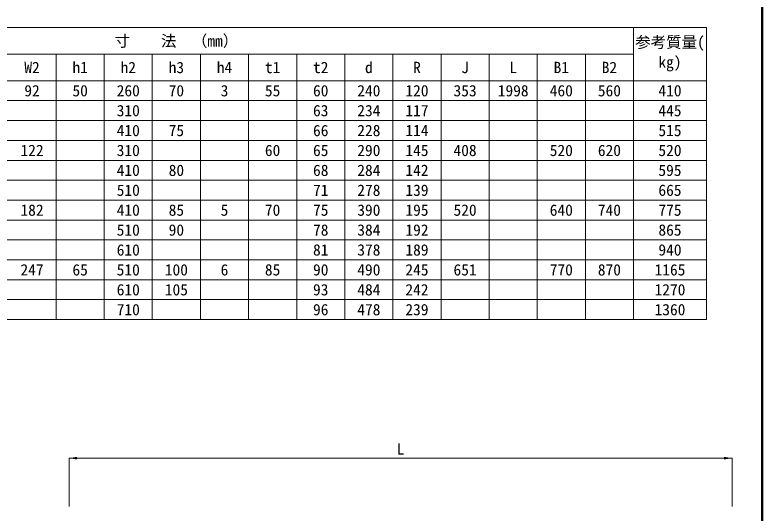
# Model space of a CAD drawing. Units: millimetres at full size; details may follow other scales. Extents: x -256 to 8822, y 144 to 6610.
# Drawn here: x 1492 to 3744, y 1809 to 3311 of the extents above; entities that cross this region are included whole.
import ezdxf
from ezdxf.enums import TextEntityAlignment as Align

# ---------------------------------------------------------------- set-up
doc = ezdxf.new("R2010")
doc.units = ezdxf.units.MM
doc.header["$LTSCALE"] = 10
for name, color, linetype, lineweight in [('Defpoints_3', 8, 'Continuous', 0), ('図枠', 7, 'Continuous', 5), ('寸法線', 7, 'Continuous', 13), ('寸法表', 30, 'Continuous', 13), ('補助線', 8, 'Continuous', 9)]:
    doc.layers.add(name, color=color, linetype=linetype, lineweight=lineweight)
doc.styles.add('ＭＳ ゴシック', font='')
doc.styles.get('ＭＳ ゴシック').set_extended_font_data('MS Gothic')

# ---------------------------------------------------------------- blocks, each defined once
blk = doc.blocks.new('filled_arrow')
at = {"color": 0, "linetype": 'Continuous', "lineweight": -2}
blk.add_solid([(7.5, 1.25), (0, 0), (7.5, -1.25)], dxfattribs=at)

msp = doc.modelspace()

# ---------------------------------------------------------------- linework, layer by layer
at = {"layer": 'Defpoints_3'}
for p, q in [((1181.14, 3052.44), (1761.14, 3052.44)), ((1906.14, 3052.44), (2341.14, 3052.44)), ((2776.14, 3052.44), (3356.14, 3052.44)), ((1181.14, 2992.44), (1761.14, 2992.44)), ((2051.14, 2992.44), (2341.14, 2992.44)), ((2776.14, 2992.44), (3356.14, 2992.44)), ((1616.14, 2932.44), (1761.14, 2932.44)), ((1906.14, 2932.44), (2196.14, 2932.44)), ((2921.14, 2932.44), (3066.14, 2932.44)), ((1181.14, 2872.44), (1761.14, 2872.44)), ((2051.14, 2872.44), (2341.14, 2872.44)), ((2776.14, 2872.44), (3356.14, 2872.44)), ((1181.14, 2812.44), (1761.14, 2812.44)), ((1906.14, 2812.44), (2341.14, 2812.44)), ((2776.14, 2812.44), (3356.14, 2812.44)), ((1616.14, 2752.44), (1761.14, 2752.44)), ((2921.14, 2752.44), (3356.14, 2752.44)), ((1181.14, 2692.44), (1761.14, 2692.44)), ((2051.14, 2692.44), (2341.14, 2692.44)), ((2776.14, 2692.44), (3356.14, 2692.44)), ((1181.14, 2632.44), (1761.14, 2632.44)), ((1906.14, 2632.44), (2341.14, 2632.44)), ((2776.14, 2632.44), (3356.14, 2632.44)), ((2921.14, 2572.44), (3066.14, 2572.44)), ((1181.14, 2512.44), (1761.14, 2512.44)), ((2051.14, 2512.44), (2341.14, 2512.44)), ((2776.14, 2512.44), (3356.14, 2512.44)), ((1181.14, 2452.44), (1761.14, 2452.44)), ((1906.14, 2452.44), (2341.14, 2452.44)), ((2776.14, 2452.44), (3356.14, 2452.44))]:
    msp.add_line(p, q, dxfattribs=at)
at = {"layer": '図枠', "lineweight": 40}
msp.add_line((3743.64, 5884.4), (3743.64, 344.4), dxfattribs=at)
at = {"layer": '寸法線'}
for p, q in [((1655.18, 1974.62), (3653.18, 1974.62)), ((1655.18, 1829.13), (1655.18, 1974.62)), ((3653.18, 1829.13), (3653.18, 1974.62))]:
    msp.add_line(p, q, dxfattribs=at)
at = {"layer": '寸法表'}
for p, q in [((311.14, 3272.44), (3576.14, 3272.44)), ((3356.14, 3272.44), (3356.14, 2392.44)), ((3576.14, 3272.44), (3576.14, 2392.44)), ((601.14, 3192.44), (3356.14, 3192.44)), ((1616.14, 3192.44), (1616.14, 2392.44)), ((1761.14, 3192.44), (1761.14, 2392.44)), ((1906.14, 3192.44), (1906.14, 2392.44)), ((2051.14, 3192.44), (2051.14, 2392.44)), ((2196.14, 3192.44), (2196.14, 2392.44)), ((2341.14, 3192.44), (2341.14, 2392.44)), ((2486.14, 3192.44), (2486.14, 2392.44)), ((2631.14, 3192.44), (2631.14, 2392.44)), ((2776.14, 3192.44), (2776.14, 2392.44)), ((2921.14, 3192.44), (2921.14, 2392.44)), ((3066.14, 3192.44), (3066.14, 2392.44)), ((3211.14, 3192.44), (3211.14, 2392.44)), ((311.14, 3112.44), (3576.14, 3112.44)), ((1761.14, 3052.44), (1906.14, 3052.44)), ((2341.14, 3052.44), (2776.14, 3052.44)), ((3356.14, 3052.44), (3576.14, 3052.44)), ((1761.14, 2992.44), (2051.14, 2992.44)), ((2341.14, 2992.44), (2776.14, 2992.44)), ((3356.14, 2992.44), (3576.14, 2992.44)), ((311.14, 2932.44), (1616.14, 2932.44)), ((1761.14, 2932.44), (1906.14, 2932.44)), ((2196.14, 2932.44), (2921.14, 2932.44)), ((3066.14, 2932.44), (3576.14, 2932.44)), ((1761.14, 2872.44), (2051.14, 2872.44)), ((2341.14, 2872.44), (2776.14, 2872.44)), ((3356.14, 2872.44), (3576.14, 2872.44)), ((1761.14, 2812.44), (1906.14, 2812.44)), ((2341.14, 2812.44), (2776.14, 2812.44)), ((3356.14, 2812.44), (3576.14, 2812.44)), ((311.14, 2752.44), (1616.14, 2752.44)), ((1761.14, 2752.44), (2921.14, 2752.44)), ((3356.14, 2752.44), (3576.14, 2752.44)), ((1761.14, 2692.44), (2051.14, 2692.44)), ((2341.14, 2692.44), (2776.14, 2692.44)), ((3356.14, 2692.44), (3576.14, 2692.44)), ((1761.14, 2632.44), (1906.14, 2632.44)), ((2341.14, 2632.44), (2776.14, 2632.44)), ((3356.14, 2632.44), (3576.14, 2632.44)), ((311.14, 2572.44), (2921.14, 2572.44)), ((3066.14, 2572.44), (3576.14, 2572.44)), ((1761.14, 2512.44), (2051.14, 2512.44)), ((2341.14, 2512.44), (2776.14, 2512.44)), ((3356.14, 2512.44), (3576.14, 2512.44)), ((1761.14, 2452.44), (1906.14, 2452.44)), ((2341.14, 2452.44), (2776.14, 2452.44)), ((3356.14, 2452.44), (3576.14, 2452.44)), ((311.14, 2392.44), (3576.14, 2392.44))]:
    msp.add_line(p, q, dxfattribs=at)
at = {"layer": '補助線', "lineweight": 40}
msp.add_line((3743.64, 641.4), (3743.64, 5781.4), dxfattribs=at)

# ---------------------------------------------------------------- block references
at = {"layer": '寸法線', "xscale": 3.2, "yscale": 3.2}
msp.add_blockref('filled_arrow', (1655.18, 1974.62), dxfattribs=at)
at = {"layer": '寸法線', "xscale": 3.2, "yscale": 3.2, "rotation": 180}
msp.add_blockref('filled_arrow', (3653.18, 1974.62), dxfattribs=at)

# ---------------------------------------------------------------- texts
at = {"layer": '寸法線', "style": 'ＭＳ ゴシック'}
msp.add_text('L', height=34.18, dxfattribs=at).set_placement((2654.18, 2002.62), align=Align.MIDDLE_CENTER)
at = {"layer": '寸法表', "style": 'ＭＳ ゴシック'}
for s, p in [('寸\u3000\u3000法\u3000（mm）', (1978.64, 3232.44)), ('W2', (1543.64, 3152.44)), ('h1', (1688.64, 3152.44)), ('h2', (1833.64, 3152.44)), ('h3', (1978.64, 3152.44)), ('h4', (2123.64, 3152.44)), ('t1', (2268.64, 3152.44)), ('t2', (2413.64, 3152.44)), ('d', (2558.64, 3152.44)), ('R', (2703.64, 3152.44)), ('J', (2848.64, 3152.44)), ('L', (2993.64, 3152.44)), ('B1', (3138.64, 3152.44)), ('B2', (3283.64, 3152.44)), ('92', (1543.64, 3082.44)), ('50', (1688.64, 3082.44)), ('260', (1833.64, 3082.44)), ('70', (1978.64, 3082.44)), ('3', (2123.64, 3082.44)), ('55', (2268.64, 3082.44)), ('60', (2413.64, 3082.44)), ('240', (2558.64, 3082.44)), ('120', (2703.64, 3082.44)), ('353', (2848.64, 3082.44)), ('1998', (2993.64, 3082.44)), ('460', (3138.64, 3082.44)), ('560', (3283.64, 3082.44)), ('410', (3466.14, 3082.44)), ('310', (1833.64, 3022.44)), ('63', (2413.64, 3022.44)), ('234', (2558.64, 3022.44)), ('117', (2703.64, 3022.44)), ('445', (3466.14, 3022.44)), ('410', (1833.64, 2962.44)), ('75', (1978.64, 2962.44)), ('66', (2413.64, 2962.44)), ('228', (2558.64, 2962.44)), ('114', (2703.64, 2962.44)), ('515', (3466.14, 2962.44)), ('122', (1543.64, 2902.44)), ('310', (1833.64, 2902.44)), ('60', (2268.64, 2902.44)), ('65', (2413.64, 2902.44)), ('290', (2558.64, 2902.44)), ('145', (2703.64, 2902.44)), ('408', (2848.64, 2902.44)), ('520', (3138.64, 2902.44)), ('620', (3283.64, 2902.44)), ('520', (3466.14, 2902.44)), ('410', (1833.64, 2842.44)), ('80', (1978.64, 2842.44)), ('68', (2413.64, 2842.44)), ('284', (2558.64, 2842.44)), ('142', (2703.64, 2842.44)), ('595', (3466.14, 2842.44)), ('510', (1833.64, 2782.44)), ('71', (2413.64, 2782.44)), ('278', (2558.64, 2782.44)), ('139', (2703.64, 2782.44)), ('665', (3466.14, 2782.44)), ('182', (1543.64, 2722.44)), ('410', (1833.64, 2722.44)), ('85', (1978.64, 2722.44)), ('5', (2123.64, 2722.44)), ('70', (2268.64, 2722.44)), ('75', (2413.64, 2722.44)), ('390', (2558.64, 2722.44)), ('195', (2703.64, 2722.44)), ('520', (2848.64, 2722.44)), ('640', (3138.64, 2722.44)), ('740', (3283.64, 2722.44)), ('775', (3466.14, 2722.44)), ('510', (1833.64, 2662.44)), ('90', (1978.64, 2662.44)), ('78', (2413.64, 2662.44)), ('384', (2558.64, 2662.44)), ('192', (2703.64, 2662.44)), ('865', (3466.14, 2662.44)), ('610', (1833.64, 2602.44)), ('81', (2413.64, 2602.44)), ('378', (2558.64, 2602.44)), ('189', (2703.64, 2602.44)), ('940', (3466.14, 2602.44)), ('247', (1543.64, 2542.44)), ('65', (1688.64, 2542.44)), ('510', (1833.64, 2542.44)), ('100', (1978.64, 2542.44)), ('6', (2123.64, 2542.44)), ('85', (2268.64, 2542.44)), ('90', (2413.64, 2542.44)), ('490', (2558.64, 2542.44)), ('245', (2703.64, 2542.44)), ('651', (2848.64, 2542.44)), ('770', (3138.64, 2542.44)), ('870', (3283.64, 2542.44)), ('1165', (3466.14, 2542.44)), ('610', (1833.64, 2482.44)), ('105', (1978.64, 2482.44)), ('93', (2413.64, 2482.44)), ('484', (2558.64, 2482.44)), ('242', (2703.64, 2482.44)), ('1270', (3466.14, 2482.44)), ('710', (1833.64, 2422.44)), ('96', (2413.64, 2422.44)), ('478', (2558.64, 2422.44)), ('239', (2703.64, 2422.44)), ('1360', (3466.14, 2422.44))]:
    msp.add_text(s, height=34.18, dxfattribs=at).set_placement(p, align=Align.MIDDLE_CENTER)
for s, p in [('参考質量(', (3361.25, 3245.75)), ('kg)', (3431.18, 3185.75))]:
    msp.add_text(s, height=34.18, dxfattribs=at).set_placement(p, align=Align.TOP_LEFT)

doc.saveas('drawing.dxf')
